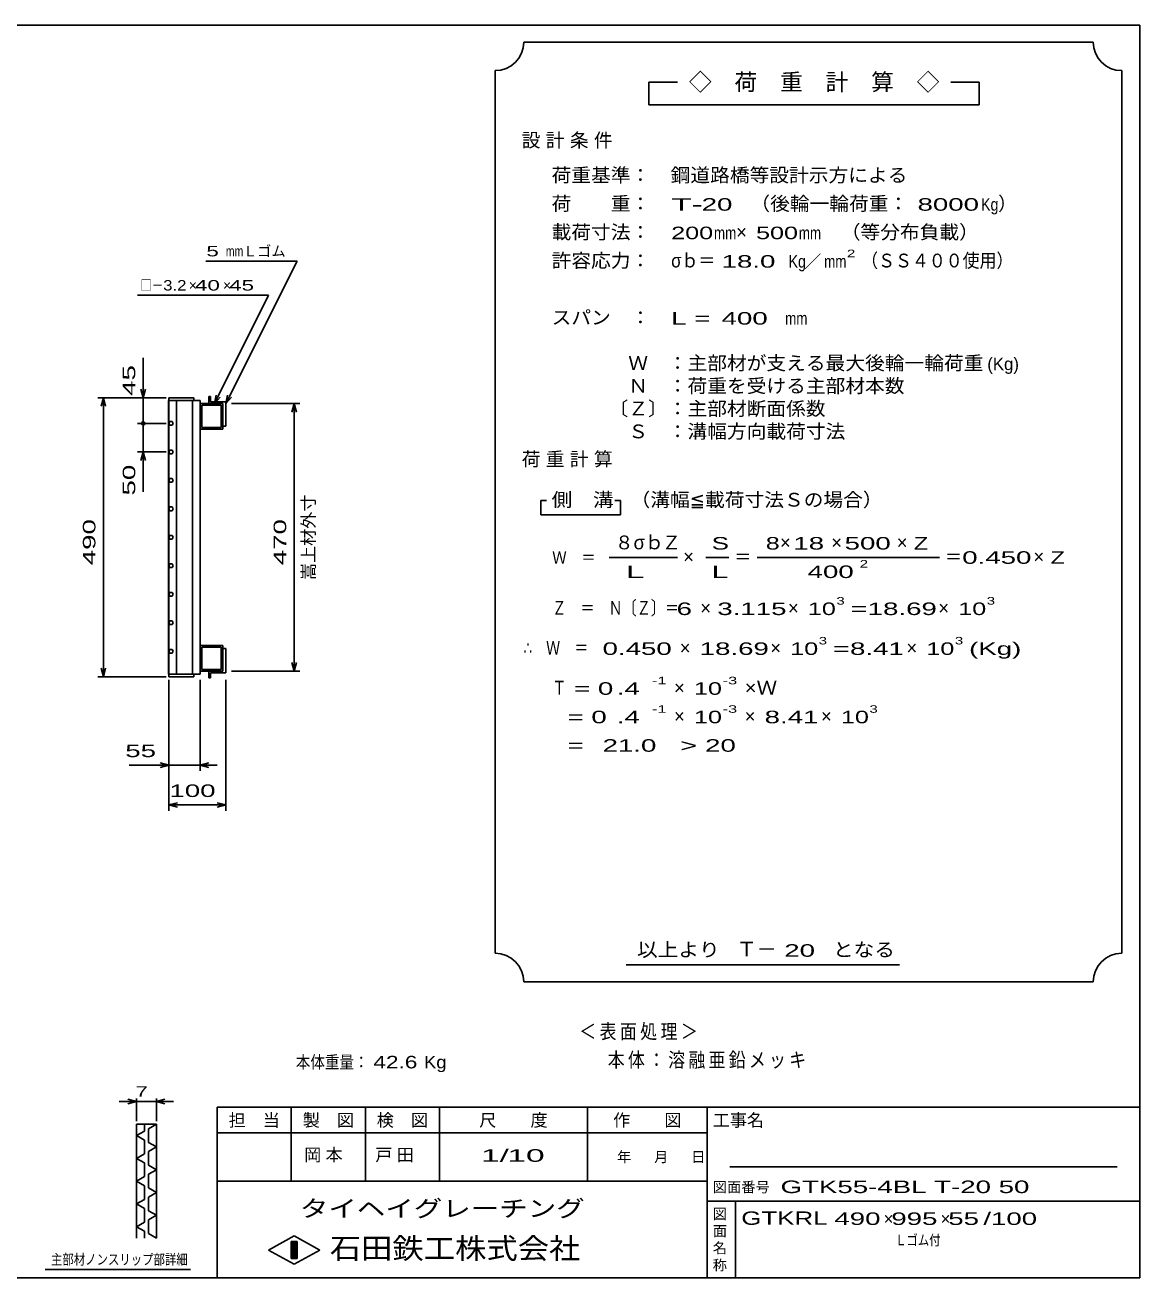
# Model space of a CAD drawing. Units: millimetres, scale not verified. Extents: x -1820 to 1731, y -1282 to 1054.
# Drawn here: x -227 to 1731, y -1146 to 1054 of the extents above; entities that cross this region are included whole.
import ezdxf
from ezdxf.enums import TextEntityAlignment as Align

# ---------------------------------------------------------------- set-up
doc = ezdxf.new("R2010")
doc.units = ezdxf.units.MM
doc.header["$LTSCALE"] = 10
for name, color, linetype, lineweight in [('0_2', 150, 'Continuous', 25), ('16', 3, 'Continuous', 25), ('22', 4, 'Continuous', 25), ('24', 2, 'Continuous', 25), ('32', 4, 'Continuous', 25)]:
    doc.layers.add(name, color=color, linetype=linetype, lineweight=lineweight)
doc.styles.add('ベクトル', font='')
doc.styles.get('ベクトル').set_extended_font_data('ベクトル')

msp = doc.modelspace()

# ---------------------------------------------------------------- linework, layer by layer
at = {"layer": '0_2'}
for p, q in [((-1729, 1053.5), (1731, 1053.5)), ((1731, 1053.5), (1731, -1146.5)), ((1731, -846.5), (111, -846.5)), ((111, -846.5), (111, -1146.5)), ((241, -846.5), (241, -976.5)), ((371, -976.5), (371, -846.5)), ((501, -846.5), (501, -976.5)), ((761, -976.5), (761, -846.5)), ((971, -846.5), (971, -1146.5)), ((971, -891.5), (111, -891.5)), ((1691, -951.5), (1011, -951.5)), ((111, -976.5), (971, -976.5)), ((971, -1011.5), (1731, -1011.5)), ((1021, -1146.5), (1021, -1011.5)), ((201, -1097.5), (246, -1072.5)), ((246, -1072.5), (291, -1097.5)), ((246, -1122.5), (201, -1097.5)), ((241, -1082.5), (251, -1082.5)), ((241, -1112.5), (241, -1082.5)), ((241, -1082.5), (243, -1082.5)), ((243, -1082.5), (243, -1112.5)), ((245, -1112.5), (245, -1082.5)), ((245, -1082.5), (247, -1082.5)), ((291, -1097.5), (246, -1122.5)), ((247, -1082.5), (247, -1112.5)), ((249, -1112.5), (249, -1082.5)), ((249, -1082.5), (251, -1082.5)), ((251, -1082.5), (251, -1112.5)), ((251, -1082.5), (251, -1112.5)), ((251, -1112.5), (241, -1112.5)), ((243, -1112.5), (245, -1112.5)), ((247, -1112.5), (249, -1112.5)), ((1731, -1146.5), (-1729, -1146.5))]:
    msp.add_line(p, q, dxfattribs=at)
at = {"layer": '16'}
for p, q in [((70, 399), (26, 399)), ((26, 399), (26, 394.5)), ((70, 394.5), (70, 399)), ((99, 401), (96, 401)), ((96, 401), (96, 389)), ((99, 392), (99, 401)), ((25.3, -86.5), (25.3, 394.5)), ((25.3, 394.5), (26, 394.5)), ((26, 394.5), (70, 394.5)), ((26, 394.5), (26, -86.5)), ((81, 394.5), (26, 394.5)), ((39.5, 394.5), (39.5, -86.5)), ((67.5, -86.5), (67.5, 394.5)), ((81, -86.5), (81, 394.5)), ((81, 389), (121, 389)), ((81, 344), (81, 389)), ((84, 386), (118, 386)), ((84, 347), (84, 386)), ((96, 389), (121, 389)), ((126, 392), (99, 392)), ((118, 386), (118, 347)), ((121, 389), (121, 344)), ((121, 389), (121, 349)), ((126, 349), (126, 392)), ((27.85, 357.24), (26, 353.98)), ((26, 353.98), (27.9, 350.74)), ((31.6, 357.26), (27.85, 357.24)), ((33.5, 354), (31.6, 357.26)), ((31.65, 350.76), (33.5, 354.02)), ((27.9, 350.74), (31.65, 350.76)), ((121, 344), (81, 344)), ((118, 347), (84, 347)), ((121, 349), (126, 349)), ((27.85, 307.24), (26, 303.98)), ((26, 303.98), (27.9, 300.74)), ((31.6, 307.26), (27.85, 307.24)), ((27.9, 300.74), (31.65, 300.76)), ((33.5, 304), (31.6, 307.26)), ((31.65, 300.76), (33.5, 304.02)), ((27.85, 257.24), (26, 253.98)), ((26, 253.98), (27.9, 250.74)), ((31.6, 257.26), (27.85, 257.24)), ((27.9, 250.74), (31.65, 250.76)), ((33.5, 254), (31.6, 257.26)), ((31.65, 250.76), (33.5, 254.02)), ((27.85, 207.24), (26, 203.98)), ((26, 203.98), (27.9, 200.74)), ((31.6, 207.26), (27.85, 207.24)), ((27.9, 200.74), (31.65, 200.76)), ((33.5, 204), (31.6, 207.26)), ((31.65, 200.76), (33.5, 204.02)), ((27.85, 157.24), (26, 153.98)), ((31.6, 157.26), (27.85, 157.24)), ((33.5, 154), (31.6, 157.26)), ((31.65, 150.76), (33.5, 154.02)), ((26, 153.98), (27.9, 150.74)), ((27.9, 150.74), (31.65, 150.76)), ((27.85, 107.24), (26, 103.98)), ((26, 103.98), (27.9, 100.74)), ((31.6, 107.26), (27.85, 107.24)), ((27.9, 100.74), (31.65, 100.76)), ((33.5, 104), (31.6, 107.26)), ((31.65, 100.76), (33.5, 104.02)), ((27.85, 57.24), (26, 53.98)), ((26, 53.98), (27.9, 50.74)), ((31.6, 57.26), (27.85, 57.24)), ((27.9, 50.74), (31.65, 50.76)), ((33.5, 54), (31.6, 57.26)), ((31.65, 50.76), (33.5, 54.02)), ((27.85, 7.24), (26, 3.98)), ((26, 3.98), (27.9, 0.74)), ((31.6, 7.26), (27.85, 7.24)), ((27.9, 0.74), (31.65, 0.76)), ((33.5, 4), (31.6, 7.26)), ((31.65, 0.76), (33.5, 4.02)), ((27.85, -42.76), (26, -46.02)), ((31.6, -42.74), (27.85, -42.76)), ((33.5, -46), (31.6, -42.74)), ((121, -36), (81, -36)), ((81, -36), (81, -81)), ((118, -39), (84, -39)), ((84, -39), (84, -78)), ((118, -78), (118, -39)), ((121, -81), (121, -36)), ((121, -41), (126, -41)), ((121, -81), (121, -41)), ((126, -41), (126, -84)), ((26, -46.02), (27.9, -49.26)), ((27.9, -49.26), (31.65, -49.24)), ((31.65, -49.24), (33.5, -45.98)), ((26, -86.5), (25.3, -86.5)), ((26, -86.5), (70, -86.5)), ((26, -91), (26, -86.5)), ((26, -86.5), (81, -86.5)), ((70, -86.5), (70, -91)), ((81, -81), (121, -81)), ((84, -78), (118, -78)), ((96, -93), (96, -81)), ((96, -81), (121, -81)), ((126, -84), (99, -84)), ((99, -84), (99, -93)), ((70, -91), (26, -91)), ((99, -93), (96, -93))]:
    msp.add_line(p, q, dxfattribs=at)
at = {"layer": '22'}
for p, q in [((91, 639), (251, 639)), ((126, 389), (251, 639)), ((-29, 579), (201, 579)), ((106, 389), (201, 579)), ((-19, 399), (-19, 469)), ((-99, 399), (21, 399)), ((-93, 384), (-89, 399)), ((-85, 384), (-89, 399)), ((-89, -91), (-89, 399)), ((21, 399), (-29, 399)), ((-19, 399), (-23, 414)), ((-15, 414), (-19, 399)), ((-19, 399), (-19, 354)), ((106, 389), (109, 403.6)), ((106, 389), (116, 400)), ((126, 389), (129, 403.6)), ((126, 389), (136, 400)), ((136, 389), (256, 389)), ((242, 374), (246, 389)), ((250, 374), (246, 389)), ((246, -81), (246, 389)), ((-29, 354), (21, 354)), ((-19, 304), (-19, 354)), ((-29, 304), (21, 304)), ((-23, 289), (-19, 304)), ((-15, 289), (-19, 304)), ((-19, 234), (-19, 304)), ((246, -81), (242, -66)), ((246, -81), (250, -66)), ((-89, -91), (-93, -76)), ((-89, -91), (-85, -76)), ((136, -81), (256, -81)), ((-99, -91), (21, -91)), ((26, -256), (26, -96)), ((26, -326), (26, -96)), ((81, -256), (81, -96)), ((126, -326), (126, -96)), ((26, -246), (11, -242)), ((81, -246), (96, -242)), ((-44, -246), (26, -246)), ((11, -250), (26, -246)), ((26, -246), (81, -246)), ((96, -250), (81, -246)), ((81, -246), (111, -246)), ((26, -316), (41, -312)), ((41, -320), (26, -316)), ((26, -316), (126, -316)), ((126, -316), (111, -312)), ((111, -320), (126, -316))]:
    msp.add_line(p, q, dxfattribs=at)
msp.add_circle((-19, 354), 3, dxfattribs=at)
at = {"layer": '24', "color": 4}
for p, q in [((1649, 1023.5), (649, 1023.5)), ((599, 973.5), (599, -576.5)), ((1699, -576.5), (1699, 973.5)), ((919, 953.5), (869, 953.5)), ((869, 953.5), (869, 913.5)), ((1449, 953.5), (1399, 953.5)), ((1449, 913.5), (1449, 953.5)), ((869, 913.5), (1449, 913.5)), ((689, 218.5), (679, 218.5)), ((679, 218.5), (679, 193.5)), ((819, 218.5), (809, 218.5)), ((819, 193.5), (819, 218.5)), ((679, 193.5), (819, 193.5)), ((799, 118.5), (919, 118.5)), ((969, 118.5), (1009, 118.5)), ((1059, 118.5), (1379, 118.5)), ((829, -596.5), (1309, -596.5)), ((649, -626.5), (1649, -626.5))]:
    msp.add_line(p, q, dxfattribs=at)
for centre, start, end in [((599, 1023.5), 270, 0), ((1699, 1023.5), 180, 270), ((599, -626.5), 0, 90), ((1699, -626.5), 90, 180)]:
    msp.add_arc(centre, 50, start, end, dxfattribs=at)
at = {"layer": '32'}
for p, q in [((-31, -836.5), (-46, -832.5)), ((-31, -871.5), (-31, -831.5)), ((4, -831.5), (4, -871.5)), ((4, -836.5), (19, -832.5)), ((-31, -836.5), (-61, -836.5)), ((-46, -840.5), (-31, -836.5)), ((-31, -836.5), (4, -836.5)), ((19, -840.5), (4, -836.5)), ((4, -836.5), (34, -836.5)), ((-31, -876.5), (4, -876.5)), ((-31, -1076.5), (-31, -876.5)), ((-17, -876.5), (-17, -888.5)), ((4, -876.5), (-10, -884.5)), ((4, -876.5), (4, -1076.5)), ((-17, -888.5), (-31, -896.5)), ((-31, -896.5), (-17, -904.5)), ((-10, -884.5), (-10, -908.5)), ((-17, -904.5), (-17, -928.5)), ((-10, -908.5), (4, -916.5)), ((4, -916.5), (-10, -924.5)), ((-17, -928.5), (-31, -936.5)), ((-31, -936.5), (-17, -944.5)), ((-17, -944.5), (-17, -968.5)), ((-10, -924.5), (-10, -948.5)), ((-10, -948.5), (4, -956.5)), ((4, -956.5), (-10, -964.5)), ((-10, -964.5), (-10, -988.5)), ((-17, -968.5), (-31, -976.5)), ((-31, -976.5), (-17, -984.5)), ((-17, -984.5), (-17, -1008.5)), ((-10, -988.5), (4, -996.5)), ((-17, -1008.5), (-31, -1016.5)), ((4, -996.5), (-10, -1004.5)), ((-10, -1004.5), (-10, -1028.5)), ((-31, -1016.5), (-17, -1024.5)), ((-17, -1024.5), (-17, -1048.5)), ((-10, -1028.5), (4, -1036.5)), ((-17, -1048.5), (-31, -1056.5)), ((4, -1036.5), (-10, -1044.5)), ((-10, -1044.5), (-10, -1068.5)), ((-31, -1056.5), (-17, -1064.5)), ((-17, -1064.5), (-17, -1076.5)), ((-10, -1068.5), (4, -1076.5)), ((64, -1131.5), (-191, -1131.5))]:
    msp.add_line(p, q, dxfattribs=at)

# ---------------------------------------------------------------- texts
at = {"layer": '0_2', "style": 'ベクトル'}
for s, height, p in [('担\u3000当', 21.99, (131, -869.5)), ('製\u3000図', 21.99, (261, -869.5)), ('検\u3000図', 21.99, (391, -869.5)), ('尺\u3000\u3000度', 21.99, (571, -869.5)), ('作\u3000\u3000図', 21.99, (806, -869.5)), ('工事名', 21.99, (981, -869.5)), ('年', 18.33, (813, -934)), ('月', 18.33, (878, -934)), ('日', 18.33, (943, -934)), ('図面番号', 18.33, (981, -987)), ('図', 18.33, (981, -1034)), ('面', 18.33, (981, -1064)), ('名', 18.33, (981, -1094)), ('称', 18.33, (981, -1124))]:
    msp.add_text(s, height=height, dxfattribs=at).set_placement(p, align=Align.MIDDLE_LEFT)
at = {"layer": '0_2', "color": 222, "style": 'ベクトル'}
for s, height, width, p in [('タイヘイグレーチング', 29.33, 1.25, (256, -1024.5)), ('石田鉄工株式会社', 36.66, 1.1, (308.5, -1094.5))]:
    msp.add_text(s, height=height, dxfattribs=dict(at, width=width)).set_placement(p, align=Align.MIDDLE_LEFT)
at = {"layer": '22', "color": 2, "style": 'ベクトル'}
for s, height, width, p in [(' 5 ', 18.33, 1.6, (81, 656.5)), ('mm', 18.33, 0.75, (126, 656.5)), ('□－', 18.33, 0.8, (-24, 596.5)), ('3.2', 18.33, 1.2, (16, 596.5)), (' 40 ', 18.33, 1.6, (61, 596.5)), (' 45 ', 18.33, 1.6, (121, 596.5)), (' 55 ', 21.99, 1.65, (-64, -221)), (' 100 ', 21.99, 1.65, (13.5, -291)), ('本体重量：', 21.99, 0.85, (249, -767.5)), (' 42.6', 21.99, 1.35, (374, -767.5)), ('Kg', 21.99, 1.1, (474, -767.5)), ('1/', 21.99, 2, (574, -931.5)), (' 10 ', 21.99, 2, (604, -931.5)), ('GTK55-4BL T-20 50        ', 21.99, 1.65, (1100, -986.5)), ('GTKRL', 23.46, 1.45, (1031, -1041.5)), (' 490 ', 21.99, 1.65, (1181, -1042.5)), (' 995 ', 21.99, 1.65, (1281, -1042.5)), (' 55 ', 21.99, 1.65, (1381, -1042.5)), ('/', 21.99, 1.65, (1456, -1042.5)), (' 100 ', 21.99, 1.65, (1456, -1042.5)), ('Ｌゴム付', 18.33, 0.8, (1301, -1080))]:
    msp.add_text(s, height=height, dxfattribs=dict(at, width=width)).set_placement(p, align=Align.MIDDLE_LEFT)
for s, height, p in [('Ｌゴム', 18.33, (156, 656.5)), ('×', 18.33, (61, 596.5)), ('×', 18.33, (121, 596.5)), ('×', 21.99, (1281, -1042.5)), ('×', 21.99, (1381, -1042.5))]:
    msp.add_text(s, height=height, dxfattribs=at).set_placement(p, align=Align.MIDDLE_LEFT)
at = {"layer": '22', "color": 2, "style": 'ベクトル', "width": 1.65}
for s, p in [(' 45 ', (-44, 389)), (' 50 ', (-44, 214)), (' 490 ', (-114, 91.5)), (' 470', (221, 91.5))]:
    msp.add_text(s, height=21.99, rotation=90, dxfattribs=at).set_placement(p, align=Align.MIDDLE_LEFT)
at = {"layer": '22', "color": 2, "style": 'ベクトル'}
msp.add_text('嵩上材外寸', height=21.99, rotation=90, dxfattribs=at).set_placement((271, 79), align=Align.MIDDLE_LEFT)
at = {"layer": '22', "color": 2, "attachment_point": 4, "style": 'ベクトル'}
for s, insert, char_height in [('\\T1.2;\\W0.85;＜表面処理＞', (746.5, -715), 25.66), ('\\T1.19;\\W0.85;本体：溶融亜鉛メッキ', (796.5, -765), 25.66), ('\\T1.25;岡本\u3000', (263.5, -931.5), 21.99), ('\\T1.25;戸田\u3000', (388.5, -931.5), 21.99)]:
    msp.add_mtext(s, dxfattribs=dict(at, insert=insert, char_height=char_height))
at = {"layer": '24', "style": 'ベクトル'}
for s, height, p in [('◇\u3000荷\u3000重\u3000計\u3000算\u3000◇', 29.33, (939, 953.5)), ('）', 24.19, (1482, 740)), ('×', 24.19, (1022, 690)), ('／', 21.99, (1141.5, 638.5)), ('(Kg)', 21.99, (1463, 458.5)), ('８', 24.19, (809, 145)), ('σｂ', 24.19, (842, 145)), ('Ｚ', 24.19, (892, 145)), ('×', 24.19, (1099, 145)), ('×', 24.19, (1189, 145)), ('×', 24.19, (1304, 145)), ('×', 24.19, (929, 120)), ('×', 24.19, (1544, 120)), ('×', 24.19, (959, 30)), ('×', 24.19, (1113, 30)), ('×', 24.19, (1377, 30)), ('×', 24.19, (923, -40)), ('×', 24.19, (1082, -40)), ('×', 24.19, (1321, -40)), ('×', 24.19, (913, -110)), ('×', 24.19, (913, -160)), ('×', 24.19, (1037, -160)), ('×', 24.19, (1171, -160)), ('Ｔ－', 25.66, (1023, -569))]:
    msp.add_text(s, height=height, dxfattribs=at).set_placement(p, align=Align.MIDDLE_LEFT)
for s, height, width, p in [('荷重基準：\u3000', 24.19, 1.05, (698, 790)), ('鋼道路橋等設計示方による', 24.19, 1.05, (907, 790)), ('荷\u3000\u3000重：\u3000', 24.19, 1.05, (698, 740)), ('T-', 21.99, 2, (908, 738.5)), (' 20 ', 21.99, 1.65, (948, 738.5)), ('（後輪一輪荷重：', 24.19, 1.05, (1047, 740)), (' 8000', 21.99, 1.65, (1327, 738.5)), ('Kg', 21.99, 0.85, (1452, 738.5)), ('載荷寸法：\u3000', 24.19, 1.05, (698, 690)), ('\u3000（等分布負載）', 24.19, 1.05, (1171, 690)), ('200', 21.99, 1.5, (908, 688.5)), ('mm', 21.99, 0.8, (983, 688.5)), ('500', 21.99, 1.5, (1057, 688.5)), ('mm', 21.99, 0.8, (1132, 688.5)), ('許容応力：\u3000', 24.19, 1.05, (698, 640)), ('σｂ＝', 24.19, 0.9, (908, 640)), (' 18.0', 21.99, 1.65, (983, 638.5)), ('Kg', 21.99, 0.85, (1114, 638.5)), ('mm', 21.99, 0.8, (1176.5, 638.5)), ('2', 13.2, 1.5, (1216.5, 652.5)), ('（ＳＳ４００使用）', 24.19, 0.9, (1241.5, 640)), ('スパン\u3000：\u3000', 24.19, 1.05, (698, 540)), ('L =', 21.99, 1.65, (908, 538.5)), (' 400 ', 21.99, 1.65, (983, 538.5)), ('mm', 21.99, 0.8, (1108, 538.5)), ('\u3000Ｗ\u3000：主部材が支える最大後輪一輪荷重', 24.19, 1.05, (798, 460)), ('\u3000Ｎ\u3000：荷重を受ける主部材本数', 24.19, 1.05, (798, 420)), ('〔Ｚ〕：主部材断面係数', 24.19, 1.05, (798, 380)), ('\u3000Ｓ\u3000：溝幅方向載荷寸法', 24.19, 1.05, (798, 340)), ('側\u3000溝', 24.19, 1.1, (698, 220)), ('\u3000（溝幅≦載荷寸法Ｓの場合）', 24.19, 1.05, (802, 220)), ('S', 21.99, 1.55, (979, 143.5)), ('8', 21.99, 1.5, (1074, 143.5)), (' 18 ', 21.99, 1.65, (1109, 143.5)), (' 500 ', 21.99, 1.65, (1199, 143.5)), ('Z', 21.99, 1.4, (1334, 143.5)), ('Ｗ\u3000＝', 21.99, 0.85, (699, 118.5)), ('＝', 24.19, 0.9, (1019, 120)), ('2', 13.2, 1.5, (1239, 107.5)), ('＝', 24.19, 0.9, (1389, 120)), ('0.450', 21.99, 1.65, (1419, 118.5)), ('Z', 21.99, 1.4, (1574, 118.5)), ('L', 21.99, 1.8, (979, 93.5)), (' 400 ', 21.99, 1.65, (1134, 93.5)), ('Ｚ\u3000＝\u3000Ｎ〔Ｚ〕＝', 24.19, 0.75, (699, 30)), ('3', 13.2, 1.5, (1198, 42.5)), ('3', 13.2, 1.5, (1462, 42.5)), (' 6 ', 21.99, 1.65, (904, 28.5)), ('3.115', 21.99, 1.65, (989, 28.5)), ('10', 21.99, 1.5, (1148, 28.5)), ('=', 21.99, 1.7, (1223, 28.5)), ('18.69', 21.99, 1.65, (1253, 28.5)), ('10', 21.99, 1.5, (1412, 28.5)), ('3', 13.2, 1.5, (1167, -27.5)), ('3', 13.2, 1.5, (1406, -27.5)), ('∴\u3000Ｗ\u3000＝', 24.19, 0.75, (649, -40)), (' 0.450', 21.99, 1.65, (774, -41.5)), ('18.69', 21.99, 1.65, (958, -41.5)), ('10', 21.99, 1.5, (1117, -41.5)), ('=', 21.99, 1.7, (1192, -41.5)), ('8.41', 21.99, 1.65, (1222, -41.5)), ('10', 21.99, 1.5, (1356, -41.5)), ('(Kg)', 21.99, 1.65, (1431, -41.5)), ('Ｔ', 24.19, 0.75, (699, -110)), (' = 0', 21.99, 1.65, (724, -111.5)), (' .4 ', 21.99, 1.65, (799, -111.5)), ('-1', 13.2, 1.65, (874, -97.5)), ('10', 21.99, 1.5, (948, -111.5)), ('-3', 13.2, 1.65, (998, -97.5)), ('×Ｗ', 24.19, 1.1, (1037, -110)), ('  = 0', 21.99, 1.65, (699, -161.5)), (' .4 ', 21.99, 1.65, (799, -161.5)), ('-1', 13.2, 1.65, (874, -147.5)), ('10', 21.99, 1.5, (948, -161.5)), ('-3', 13.2, 1.65, (998, -147.5)), ('8.41', 21.99, 1.65, (1072, -161.5)), ('10', 21.99, 1.5, (1206, -161.5)), ('3', 13.2, 1.5, (1256, -147.5)), ('  =', 21.99, 1.65, (699, -211.5)), (' 21.0', 21.99, 1.65, (774, -211.5)), ('>', 21.99, 1.7, (924, -211.5)), (' 20 ', 21.99, 1.65, (954, -211.5)), ('以上より\u3000', 24.19, 1.1, (848, -570)), (' 20 ', 21.99, 1.65, (1093, -571.5)), ('となる', 24.19, 1.1, (1192, -570))]:
    msp.add_text(s, height=height, dxfattribs=dict(at, width=width)).set_placement(p, align=Align.MIDDLE_LEFT)
at = {"layer": '24', "attachment_point": 4, "style": 'ベクトル'}
for s, insert, char_height in [('\\T1.28;設計条件', (645.5, 850), 24.19), ('\\T1.28;荷重計算', (645.5, 290), 24.19), ('\\T1.5;\\W2;\\~L\\~', (804, 93.5), 21.99)]:
    msp.add_mtext(s, dxfattribs=dict(at, insert=insert, char_height=char_height))
at = {"layer": '32', "color": 2, "style": 'ベクトル'}
for s, width, p in [(' 7 ', 1.6, (-43.5, -819)), ('主部材ノンスリップ部詳細', 0.8, (-181, -1114))]:
    msp.add_text(s, height=18.33, dxfattribs=dict(at, width=width)).set_placement(p, align=Align.MIDDLE_LEFT)

doc.saveas('drawing.dxf')
